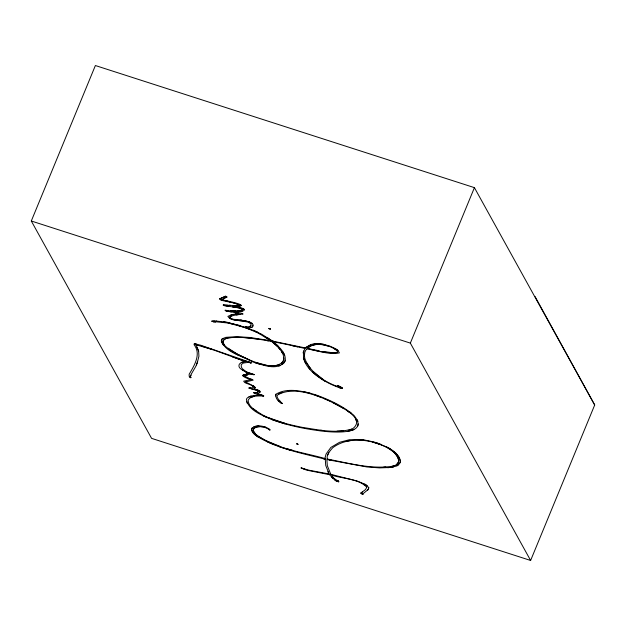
<?xml version="1.0" encoding="UTF-8"?>
<svg xmlns="http://www.w3.org/2000/svg" width="626" height="626" viewBox="0 0 626 626"><rect width="100%" height="100%" fill="white"/><g stroke="black" fill="none" stroke-linecap="round" stroke-linejoin="round"><path stroke-width="0.94" d="M270.111 429.937L269.986 429.71A4.585 1.158 22.4 0 0 269.172 428.935C264.375 426.071 254.359 423.387 251.558 429.506C252.2 432.926 255.275 435.109 257.99 436.909C277.874 448.568 300.863 453.099 322.985 458.623L325.27 459.249L325.723 465.447L329.112 473.968L308.994 470.212L301.067 467.904L304.322 469.038M270.471 340.638L249.586 337.445L236.385 336.671L225.861 337.336L222.379 338.721L221.424 339.902C223.717 352.219 243.201 356.241 252.763 361.906C262.458 364.731 277.373 371.461 284.908 361.507C286.638 355.623 282.123 350.012 278.14 346.186C275.831 343.103 269.094 340.427 277.326 342.555C286.583 344.269 295.762 346.46 304.956 348.447M340.45 387.408C326.67 383.456 310.386 373.339 304.885 358.667C304.134 355.513 304.22 350.873 306.998 348.878C317.648 350.513 328.9 355.005 339.417 352.9L337.938 350.388L334.401 348.158L329.675 346.053L323.454 344.308L318.031 343.651L311.951 344.206L305.065 347.892L272.412 341.068L261.691 334.237L247.348 327.836L227.121 322.257L216.04 321.021L211.768 321.201L215.367 322.187L214.906 321.701L228.193 323.024L244.484 327.39L257.795 332.727L270.479 340.622M269.845 429.992C267.709 428.325 261.84 425.649 258.006 426.76C253.53 426.525 251.542 431.345 255.369 434.029C275.315 448.912 301.466 451.917 324.824 458.475L326.099 454.014L330.841 447.433L339.527 442.308L349.425 439.71L363.792 439.859L374.512 442.105L387.596 447.363L395.562 452.895L399.341 457.575L400.444 462.364L396.994 465.932L390.757 467.465L379.622 467.896L366.93 466.965L326.866 459.57L327.328 465.674L330.778 474.297L357.454 481.144L364.786 484.148L367.032 485.651L368.8 487.779L368.198 489.509L362.564 494.125A1.62 0.407 22.4 0 0 362.72 494.36L362.689 493.906M253.46 395.53C271.144 394.912 247.489 393.691 246.401 399.474C248.506 410.64 262.177 415.148 271.457 419.42C286.418 425.007 302.115 428.411 317.914 430.531C326.913 431.987 371.742 436.893 353.901 415.39C342.899 405.828 329.229 399.826 315.684 394.787C303.187 391.352 287.616 387.103 275.886 394.255C274.845 398.253 278.766 401.962 282.177 403.629M271.371 341.381C258.068 339.151 241.276 335.606 226.698 338.212C212.081 344.386 246.636 358.307 249.985 360.286C259.774 363.628 273.405 370.076 282.545 362.211C285.933 357.305 281.778 351.076 278.265 347.399C276.003 344.644 262.419 333.509 277.091 346.178M243.264 320.489C246.574 321.279 251.347 321.474 253.147 324.816L252.865 326.248C252.865 328.267 245.901 327.601 247.747 327.695M245.658 361.671L241.941 362.188L239.453 364.003C235.446 371.202 256.527 372.736 244.163 374.638C238.764 376.085 252.748 380.279 250.298 379.489M304.463 356.382L304.588 354.222M190.922 375.123L190.382 376.844L190.883 377.697L190.382 376.844L191.298 374.09L195.735 366.492L197.253 362.931L198.935 356.178L198.622 351.108L195.969 344.754L212.957 349.723L245.705 361.609L232.496 356.914M250.643 379.7L243.678 381.164C244.461 384.098 252.192 383.801 253.397 387.267L252.521 387.815L248.913 387.995L258.147 390.882L258.405 391.258L257.012 392.549L253.655 392.768L259.892 395.053L258.491 394.529M304.925 348.424C296.513 367.18 325.763 383.276 340.106 387.909C348.612 390.186 330.27 381.766 340.356 387.337M233.295 306.27C254.399 306.31 225.509 300.48 221.901 299.838M242.012 320.285C239.281 318.689 230.517 320.888 229.891 316.811L233.498 315.41L242.911 313.986L240.76 313.039L234.069 311.756L236.503 312.257M387.83 467.724L393.339 467.019L392.087 466.307L395.929 465.251L398.793 461.393C398.512 454.406 391.657 450.282 386.219 447.12C392.283 448.56 407.143 463.991 392.087 466.307C370.373 469.422 347.853 462.935 327.241 459.022M337.727 480.799L333.916 478.334L331.475 475.017C342.829 478.984 357.939 478.272 366.758 487.145L365.623 489.477L360.787 493.108L362.869 494.556L360.787 493.108L362.376 492.052M275.542 395.89L275.886 394.255M245.439 326.811C247.52 327.883 247.012 327.68 245.462 326.85C246.268 326.443 251.175 327.695 251.159 324.659C247.333 317.679 232.442 323.603 227.88 316.365L231.855 314.682L239.124 313.399L225.172 310.676M357.743 426.212L358.26 423.888M386.219 447.12C369.817 439.1 348.212 436.275 332.727 447.723C330.058 450.837 326.475 454.546 327.132 458.975M280.378 402.675C285.644 405.421 274.54 397.815 277.545 395.014C292.89 386.101 314.714 394.435 329.691 401.031C335.966 404.85 367.65 417.479 352.555 428.833C336.264 433.92 318.548 429.819 302.1 427.323C288.359 424.514 274.485 421.11 261.965 414.631C256.848 410.992 248.154 407.362 248.154 400.061C251.253 394.748 259.219 396.344 263.71 395.859C262.012 394.278 254.273 394.396 259.978 392.345C261.535 389.341 251.378 389.74 254.782 388.456L255.267 387.525L254.242 386.43L245.619 381.977L253.233 380.107L248.115 378.112L244.539 375.944L248.913 374.27L254.305 374.669L246.832 372.071A1.612 0.407 22.4 0 1 246.057 371.719L242.129 368.526L241.315 366.734L241.229 364.567L243.428 363.017L248.248 362.391L251.237 362.963L250.51 362.438L200.743 345.223L194.968 343.776L194.248 343.862L194.091 344.707C201.22 353.839 194.717 364.801 189.803 373.166C188.324 374.505 189.412 377.76 190.75 377.681M303.086 353.001L303.618 350.85M227.661 305.269L223.239 305.065L236.691 305.613L239.296 304.909L234.719 303.211L221.87 300.417L219.695 298.938L225.79 296.223L226.948 297.029L221.706 299.713M252.888 325.59L252.544 326.78L251.042 327.453M219.765 298.712L219.898 299.251M197.62 361.327L196.392 364.927M31.3 221.001L95.379 65.534L474.422 187.643L594.7 404.999L530.621 560.466L151.578 438.357L31.3 221.001L410.343 343.111L530.621 560.466M410.343 343.111L474.422 187.643M253.694 392.729L255.283 393.613M285.323 360.263L284.227 362.704L282.123 364.559M327.445 455.493L328.767 452.786M400.507 461.98L398.011 465.345M195.821 345.012L197.511 344.903M367.665 490.15L368.479 488.781M283.39 360.795L281.457 363.072M307.789 347.72C302.632 348.792 344.261 356.961 336.491 350.13C328.697 344.558 314.229 341.209 307.522 348.502M252.184 427.746L251.675 428.528C251.323 432.402 255.15 434.96 257.99 436.909L258.061 436.322L265.338 440.422L280.378 446.557M270.518 329.284C265.064 327.414 273.765 329.213 269.125 328.838M226.948 297.029L225.352 296.161L221.964 297.796M253.757 388.863L254.782 388.456M325.238 458.295L324.824 458.475M233.146 306.13L239.249 306.341L241.159 305.684M246.057 381.61L245.619 381.977L246.495 382.549M250.885 325.723L249.547 326.6M306.513 349.089L306.998 348.878M222.934 338.431L222.003 339.081L221.283 340.865L221.815 342.978M242.911 313.986L241.832 313.313M223.099 298.813L225.861 297.366M308.282 347.328L311.341 345.607L316.349 344.441M310.637 344.715L305.206 347.899L302.648 347.391M279.055 364.731L279.509 364.488M244.163 374.638L245.228 374.364M220.141 298.571L221.76 297.898M229.891 316.811L230.971 316.279M278.351 394.036L282.146 392.353M248.898 396.939L251.026 396.039M243.365 374.786L242.833 375.608M247.575 374.802L245.603 375.561M353.917 429.663L347.61 431.4M348.823 430.187L351.953 429.107M233.201 306.231L240.454 307.64L244.257 309.369A15.032 3.787 22.4 0 1 243.404 310.809L240.853 311.443L233.889 311.623L234.531 311.631M241.104 362.564L243.436 361.812M250.541 397.518L254.383 396.305M278.758 366.022L280.706 365.42M245.306 375.561L244.656 375.749L244.75 376.367M230.571 315.144L233.506 314.338M246.456 373.706L248.217 373.198M253.812 426.791L258.914 425.946M242.426 311.059L235.306 311.67M194.248 343.862L196.259 344.026M276.489 365.388L278.241 365.021M337.508 352.524L333.666 352.868L323.126 351.515M345.364 441.58L351.452 440.399M255.525 392.807L257.012 392.549L258.405 391.258L255.924 390.029M236.346 314.87L240.486 314.189M235.165 313.916L238.279 313.423M297.992 444.421L297.092 444.124M230.305 305.269L229.351 305.261M313.908 343.854L318.031 343.651L323.454 344.308M237.872 310.793C239.625 312.045 243.099 308.814 242.614 309.479L242.34 309.87C237.066 311.584 229.891 311.052 225.125 310.175M275.409 365.631L267.74 365.537L255.525 362.399M337.038 431.157L343.611 430.891M238.498 337.359C233.615 337.962 226.62 336.397 222.966 340.528L223.005 342.453L224.194 344.793M385.796 467.027L383.668 467.168M214.546 320.974L211.799 321.138L213.834 321.999M230.611 310.903L235.908 310.84M341.898 388.23L342.5 388.23L340.865 387.212M288.03 390.616L293.617 390.601M317.867 344.37L322.343 344.683L329.511 346.444M337.257 480.69L338.423 480.925L338.822 481.84L335.395 480.525L329.433 474.641L306.748 470.181L301.129 468.013M216.04 321.021L216.432 321.052M328.806 473.96L327.954 471.542M355.31 439.491L363.792 439.859M250.846 388.018L248.921 388.034L252.536 389.2M360.255 440.297L361.914 440.391M242.223 337.453L258.264 339.143M253.686 374.755L254.258 374.591L249.187 372.963M337.735 480.572L338.776 481.699L338.189 481.777M262.654 426.909C259.524 426.431 255.729 426.556 253.436 429.013L253.24 430.485L255.932 434.554M320.794 430.242L321.381 430.297M250.51 362.939L251.237 362.931L248.553 361.742M228.287 306.372L223.239 305.065L224.593 305.77L237.864 307.632L242.285 308.79M329.534 459.805L331.177 460.157L329.597 459.852M262.286 395.929L263.765 395.976L257.638 393.676M232.457 306.912L239.977 308.086M233.349 306.286L239.234 307.327M231.284 311.936L226.166 311.036M223.365 321.67L240.619 325.676M240.807 320.129L246.159 321.021M226.581 310.519L227.449 310.66M248.248 362.391L248.952 362.509M273.836 341.358L271.84 340.818M229.781 302.194L230.532 302.327M268.382 340.849L265.534 340.317M250.838 379.082L252.012 379.372M319.182 350.803L309.604 348.901M262.615 426.376L263.452 426.549M228.193 323.024L232.88 324.025M297.671 346.874L292.647 345.763M227.645 301.137L222.817 300.151M323.29 458.686L325.254 459.218M304.103 391.79L310.089 393.105M339.175 387.674L340.943 388.073M338.893 387.087L340.356 387.439M263.898 427.151L265.033 427.433M233.467 302.921L237.794 304.142M247.364 321.944L234.562 319.902L229.593 318.337M372.431 442.003L380.35 444.546M331.162 474.453L330.692 474.218M293.383 450.579L286.254 448.49M245.502 360.991L246.354 361.241M256.128 389.505L259.461 390.906L260.126 392.001M285.182 423.904L271.457 419.42M284.799 423.27L268.374 417.698M248.561 321.662L249.641 322.069M254.782 362.65L259.845 364.262M278.648 446.448L291.489 450.556M201.337 345.99L212.957 349.723M264.375 426.799L266.277 427.433M269.665 429.952L269.086 429.639M238.561 325.512L250.525 329.542M231.33 318.54L229.828 317.726M241.824 308.055L244.281 309.416M314.862 395.037L321.623 397.487M376.883 442.864L381.664 444.64M247.215 327.797L247.786 328.016M336.984 481.371L335.051 480.252M248.115 378.112L249.977 378.832M249.625 322.625L250.517 323.094M248.326 328.267L248.984 328.54M251.996 361.108L237.567 354.253L228.154 348.212M267.615 441.972L274.227 444.773M221.831 300.402L220.321 299.666M253.1 330.113L257.849 332.234M324.237 398.574L329.691 401.031M246.057 371.719L246.832 372.071M263.061 415.766L267.169 417.698M338.838 385.984L337.406 385.413L337.782 385.733M245.517 372.032L246.401 372.462M190.468 377.611L189.24 376.445M364.715 484.109L367.032 485.651M238.475 304.416L239.288 304.94M255.267 331.514L260.08 333.893M387.596 447.363C392.971 450.305 398.527 454.257 400.343 460.407M239.711 304.369L241.065 305.269M363.503 484.188L365.537 485.549M333.47 402.831L343.995 408.7M333.368 348.166L336.491 350.13M229.343 349.824L237.802 354.926M253.092 385.71L255.267 387.791M325.027 381.304L315.966 374.935L312.382 371.695M264.352 336.358L268.358 339.01M335.818 348.972L337.938 350.388M282.193 403.598L281.622 402.573M242.598 370.318L243.279 370.772M252.857 386.242L253.436 386.868M251.636 323.063L252.325 323.54M267.897 337.97L271.41 340.505M243.905 370.342L244.922 371.061M323.118 379.411L313.751 372.008M243.131 376.015L243.772 376.476M349.058 411.423L351.092 412.933M347.234 410.789L349.605 412.589M252.935 408.434L256.347 411.071M278.163 400.648L279.54 401.845M273.726 342.226L278.14 346.186M333.415 477.834L334.558 478.867M279.939 401.094L280.425 401.563M331.584 477.106L333.251 478.773M278.265 347.399L279.986 349.339M222.621 344.214L223.396 345.122M308.454 367.212L309.893 369.066M306.685 363.205L310.206 368.127M281.426 351.405L282.584 353.385M366.366 486.457L366.758 487.145M534.98 296.427L594.7 404.999M283.077 352.062L284.697 355.443M196.9 347.258L198.622 351.108M303.375 358.072L305.652 363.362M355.427 418.653L356.35 420.836M246.487 401.391L247.387 403.606M357.329 419.803L357.955 421.47M368.698 487.521L368.777 487.983M283.664 357.79L283.868 359.567M224.851 310.214L224.851 310.214M296.92 443.818L296.927 444.006A2.598 0.657 22.4 0 1 296.912 443.85L298.031 444.39A2.598 0.657 22.4 0 0 297.937 444.202L296.935 443.795M337.633 481.222L338.173 481.378L337.672 481.222"/></g></svg>
